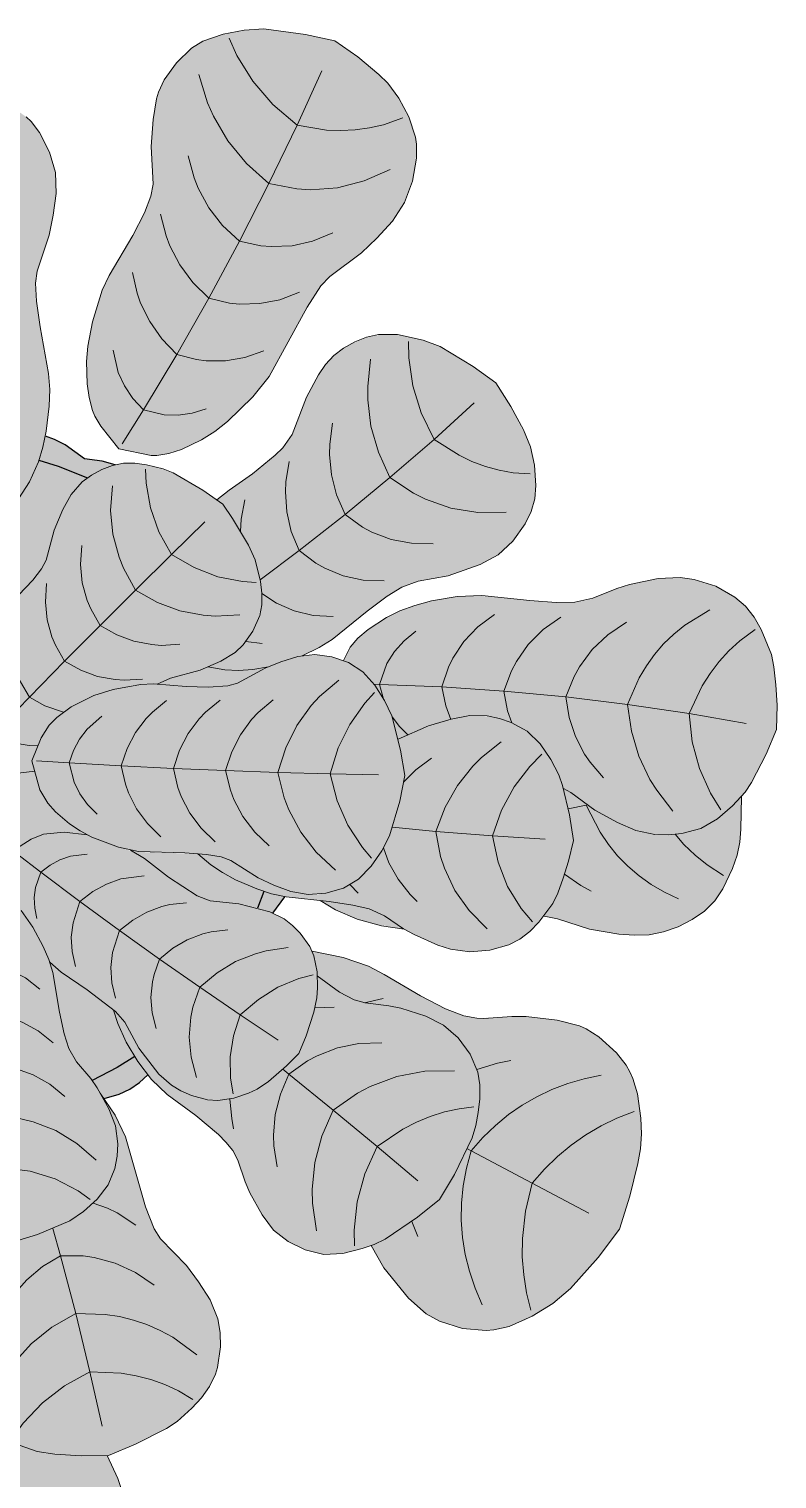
# Model space of a CAD drawing. Header units: millimetres. Extents: x -4 to 8794, y -6642 to 2653.
# Drawn here: x 2287 to 2706, y -1436 to -623 of the extents above; entities that cross this region are included whole.
import ezdxf

# ---------------------------------------------------------------- set-up
doc = ezdxf.new("R2010")
doc.units = ezdxf.units.MM
for name, color, linetype, lineweight, true_color in [('VEG-HOJAS', 117, 'Continuous', 18, 0x2e5e38), ('VEG-MACETA', 25, 'Continuous', 25, 0x745440), ('VEG-NERVIOS', 115, 'Continuous', 9, 0x528c5c)]:
    doc.layers.add(name, color=color, linetype=linetype, lineweight=lineweight, true_color=true_color)
doc.layers.add('VEG-RELLENO', color=253, linetype='Continuous', true_color=0x96c896)

# ---------------------------------------------------------------- blocks, each defined once
blk = doc.blocks.new('VEG_Ficus_lyrata_PLANTA')
at = {"layer": 'VEG-RELLENO', "true_color": 0x4a8051}
h = blk.add_hatch(color=105, dxfattribs=at)
h.dxf.hatch_style = 1
h.paths.add_polyline_path([(215.1, 414.5), (228, 405.5), (239.7, 395.7), (244.7, 390.9), (249, 385.5), (252.9, 379.1), (258, 368.3), (260.3, 360.6), (260.8, 356.7), (260.3, 344.4), (257.3, 331.8), (252.3, 320.4), (244.6, 310.2), (232.9, 298.3), (227, 293.3), (214.9, 284.8), (207.3, 277.2), (199.5, 265.3), (178.2, 226.3), (169.1, 214.9), (154.9, 201.1), (147.7, 195.5), (140.3, 190.8), (129.1, 185.5), (121.9, 183.2), (115.2, 182.1), (112, 182.1), (93.9, 185.7), (83.8, 198.5), (80.4, 204.1), (79.1, 207.3), (77.2, 214.5), (76.1, 222.3), (75.8, 234.8), (76.5, 243.4), (79.1, 257), (84.6, 274.8), (88.5, 282.9), (101.8, 305.4), (108.3, 318.2), (111.8, 327.5), (113.1, 334.1), (112, 355.3), (113.2, 370.5), (115.1, 382.1), (116.2, 385.8), (119.4, 392.6), (126.2, 402.2), (134.7, 410.4), (137.8, 412.5), (144.7, 415.9), (156.4, 419.2), (167.9, 421), (178.9, 420.9), (201.2, 417.6)])
at = {"layer": 'VEG-RELLENO', "true_color": 0x599561}
h = blk.add_hatch(color=103, dxfattribs=at)
h.dxf.hatch_style = 1
h.paths.add_polyline_path([(-27.4, 388.7), (-11.2, 388.8), (11.3, 386.7), (21.6, 383.5), (32.3, 378.6), (42, 371.9), (44.7, 369.3), (49.4, 363.1), (55, 352.2), (58.3, 340.7), (58.7, 328.9), (57.1, 316.9), (54.9, 305.6), (48, 285.4), (47.2, 278.6), (47.7, 268.6), (49.7, 254.2), (55, 223.6), (54.9, 209.8), (52.3, 191.1), (50.1, 182.5), (47.3, 174.7), (43.8, 167.3), (39.7, 160.6), (32.9, 152.7), (27.7, 149), (20.4, 145.3), (22.6, 156.1), (23.5, 170.3), (23.3, 177.5), (20.9, 187.7), (18, 194.3), (14.1, 200.6), (7.2, 208.5), (1.6, 212.4), (-4.8, 215.6), (-14.8, 218.9), (-21.1, 220.3), (-27.4, 220.9), (-44.5, 220.3), (-53.9, 219.3), (-55.4, 233.1), (-58.1, 247.7), (-61.6, 260.4), (-64.7, 266.3), (-78.4, 282.4), (-84.5, 291.8), (-90.3, 302.1), (-93.2, 309.3), (-94.1, 312.9), (-94.9, 324.4), (-93.4, 336.2), (-91, 343.4), (-89.3, 346.8), (-82.2, 356.5), (-70.7, 367.4), (-61.4, 373.6), (-40.8, 383.5)])
at = {"layer": 'VEG-RELLENO', "true_color": 0x56935e}
h = blk.add_hatch(color=103, dxfattribs=at)
h.dxf.hatch_style = 1
h.paths.add_polyline_path([(305.3, 222.7), (313.7, 209.6), (323.6, 190.2), (326.3, 180.2), (327.8, 169), (327.2, 157.7), (325.2, 150.7), (319.8, 140.4), (312.3, 131.3), (306.7, 126.4), (303.4, 124.4), (292.8, 119.4), (278.7, 114.5), (261.8, 111.5), (252.6, 108.2), (244.4, 103.1), (233.2, 94.8), (213.5, 78.9), (206.2, 74.3), (196.7, 69.8), (187.9, 67.4), (177.8, 63.6), (169, 62.1), (157.2, 61.6), (149.8, 62.2), (143.9, 63.5), (156.7, 69.8), (163.6, 75.8), (167.4, 80.9), (170.6, 86.5), (172.9, 92.4), (174.1, 98.4), (174.2, 104.8), (173.4, 111.4), (171.3, 120.7), (169.3, 126.3), (157.7, 146.8), (152.2, 154.7), (148.9, 157.1), (171.6, 174), (181.6, 182.3), (187.9, 188.7), (192.5, 196.6), (197.8, 211.8), (202.4, 220.9), (207.8, 230.2), (214.5, 238.1), (223, 244), (232.9, 248.4), (243, 250.2), (253.9, 249.3), (267.9, 245.7), (277.2, 241.6), (294.8, 230.5)])
at = {"layer": 'VEG-RELLENO', "true_color": 0xf2ead8}
h = blk.add_hatch(color=7, dxfattribs=at)
h.dxf.hatch_style = 1
h.paths.add_polyline_path([(52.7, 192.9), (63.8, 188), (74.6, 180.2), (84.6, 178.8), (91.8, 176.9), (84.4, 174.2), (76.4, 169.5), (59.8, 176.1), (49.1, 179.4)])
h.paths.add_polyline_path([(-151.1, 127.2), (-143.6, 125.9), (-137.2, 125.5), (-141.7, 120.3), (-151.8, 125.8)])
h.paths.add_polyline_path([(-160.1, -114.7), (-169.5, -105.4), (-174.7, -97.1), (-178.1, -87.8), (-179.9, -76.9), (-169.6, -76.2), (-161.1, -93), (-151.7, -107.5)])
h.paths.add_polyline_path([(110.2, -165.2), (102.8, -171.5), (97.1, -174.7), (91, -177.2), (85.7, -178.5), (78.9, -168.4), (93, -161.1), (102.8, -155)])
h.paths.add_polyline_path([(187, -65.4), (180.3, -74.5), (171.6, -71.7), (175.2, -62.4)])
at = {"layer": 'VEG-RELLENO', "true_color": 0x7a5e4a}
h = blk.add_hatch(color=35, dxfattribs=at)
h.dxf.hatch_style = 1
h.paths.add_polyline_path([(175.2, -62.4), (171.6, -71.7), (161.3, -69.3), (147.7, -68.1), (140.2, -66), (131.3, -60.9), (121.7, -54.3), (108.3, -43.9), (100.5, -39.2), (108.8, -40.4), (138.2, -41.3), (145.5, -47.5), (155.5, -53.9), (163.3, -57.7)])
h.paths.add_polyline_path([(93, -161.1), (78.9, -168.4), (68.5, -155.6), (65.8, -150.4), (63.3, -142.2), (59.9, -126.7), (57.5, -111.7), (55.1, -102), (61.6, -107.7), (76.2, -117.6), (91, -128.9), (93.3, -136.4), (96.2, -143.5), (102.8, -155)])
h.paths.add_polyline_path([(-151.7, -107.5), (-161.1, -93), (-169.6, -76.2), (-154, -72.7), (-141.6, -68.4), (-130.9, -62.8), (-121.3, -55.9), (-113.5, -48.2), (-109.8, -42.6), (-102.7, -24.2), (-103.2, -22.6), (-89.3, -21.6), (-77.7, -19.2), (-70.6, -16.8), (-63.8, -13.8), (-54.8, -8.2), (-48, -1.5), (-38.4, 14.5), (-38.8, 20.3), (-30.9, 13.2), (-25.4, 9.5), (-20, 6.8), (-14.6, 5.4), (-0.8, 3.8), (11.2, 11.3), (21.9, 6), (27, 4.3), (35.7, 3.7), (46.7, 5), (49.5, -5.4), (54, -12.9), (58.4, -17.8), (63.5, -22.4), (69.2, -26.5), (76.2, -30.6), (63.2, -29.2), (51.7, -30.2), (44.7, -33), (34.5, -39.7), (31.2, -50.6), (30.5, -55.2), (30.9, -60.3), (32.1, -65.7), (23.8, -59.2), (15.7, -55.1), (10.3, -53.9), (-2.4, -53), (-3.3, -44), (-5.9, -34.4), (-8.9, -28.9), (-18, -16.5), (-31.9, -12.2), (-37.7, -11.3), (-44, -11.7), (-54.3, -14.3), (-64.9, -18.8), (-71.7, -22.7), (-82.2, -30.5), (-92, -39.5), (-100.1, -49.5), (-110.9, -67.5), (-120.4, -82.2), (-128.4, -91.9), (-133.5, -95.9), (-145.1, -102.6)])
h.paths.add_polyline_path([(-141.7, 120.3), (-137.2, 125.5), (-127.1, 125.9), (-119.9, 127.7), (-105.9, 134.7), (-99.3, 128.7), (-92.6, 123.9), (-88.2, 118.9), (-79.3, 110.3), (-75.7, 105.6), (-73, 100.4), (-70.2, 92.2), (-66.6, 79.5), (-63.5, 65.2), (-71.3, 70.6), (-82.1, 76.5), (-89.3, 79.4), (-98.9, 81.8), (-108.2, 93.8), (-118.3, 104), (-129, 112.8)])
h.paths.add_polyline_path([(59.8, 176.1), (76.4, 169.5), (69.1, 162.8), (63.9, 154.6), (57.6, 140.1), (54, 126.1), (50.6, 118.5), (45.6, 112.2), (37.6, 103.7), (26.1, 92.8), (22.1, 106.5), (18, 125.1), (17.9, 134.2), (20.4, 145.3), (30.4, 150.7), (35.3, 155), (39.7, 160.6), (43.8, 167.3), (49.1, 179.4)])
h.paths.add_polyline_path([(175.1, 62.4), (160.5, 54.4), (152.3, 52.5), (131.6, 52.5), (115.4, 53.9), (122.9, 57.2), (136.8, 60.6), (143.9, 63.5), (149.8, 62.2), (157.2, 61.6), (165, 61.7), (174.9, 63)])
at = {"layer": 'VEG-RELLENO', "true_color": 0x659d6c}
h = blk.add_hatch(color=103, dxfattribs=at)
h.dxf.hatch_style = 1
h.paths.add_polyline_path([(152.2, 154.7), (159.9, 143.2), (169.3, 126.3), (172.1, 117.7), (173.9, 108.1), (174.1, 98.4), (171.9, 89.4), (167.4, 80.9), (161.5, 73.6), (154, 68.2), (136.8, 60.6), (122.9, 57.2), (115.4, 53.9), (109.6, 54), (102.3, 53.3), (87, 49.9), (76.5, 46.1), (67.2, 41.1), (56.8, 33.1), (51.5, 26.3), (45.1, 10.9), (46.7, 5), (35.7, 3.7), (27, 4.3), (21.9, 6), (11.2, 11.3), (17.4, 17.2), (22.5, 25.6), (26.5, 35.6), (29.2, 46.6), (30.4, 59), (30.3, 71.8), (29.4, 79.8), (26.1, 92.8), (37.6, 103.7), (45.6, 112.2), (50.6, 118.5), (53.1, 123.4), (57.6, 140.1), (61.1, 148.7), (65.5, 157.5), (71.1, 165), (78.6, 171), (87.4, 175.5), (96.5, 177.7), (106.2, 177.3), (118.8, 174.5), (127.1, 171), (142.8, 161.5)])
at = {"layer": 'VEG-RELLENO', "true_color": 0x4e8856}
h = blk.add_hatch(color=105, dxfattribs=at)
h.dxf.hatch_style = 1
h.paths.add_polyline_path([(462.9, 28.5), (457.1, 14.6), (447.1, -4.1), (440.7, -11.8), (432.7, -19.4), (423.5, -25.6), (413.4, -29.2), (402.1, -30.6), (391, -30), (380.5, -26.9), (370.3, -21.9), (360.9, -16.8), (347.4, -7), (343.3, -4.7), (339.4, 5.9), (334.3, 14.6), (330.2, 20.3), (322.9, 27.4), (317.2, 30.8), (310.7, 33.5), (304, 35.4), (297.3, 36.4), (287.2, 35.7), (267.6, 30.4), (250.5, 23), (247.9, 33.2), (245.8, 39), (241.3, 47.5), (237.5, 53.2), (233.2, 58.4), (228.4, 62.7), (219.9, 67.1), (221.9, 71.7), (225.6, 77.1), (230.7, 82.1), (236.9, 86.9), (244, 91.2), (251.6, 94.9), (260, 97.9), (269.3, 100.5), (283.6, 103), (292.8, 103.7), (335.8, 99.9), (349.6, 99.8), (356.5, 101), (376.8, 108.8), (388.2, 111.5), (400.6, 113.5), (412.8, 113.3), (424.8, 110.3), (436.2, 104.9), (442.6, 100.3), (445.4, 97.6), (452.4, 87.9), (458.9, 73.9), (461.4, 63.6), (463.1, 42)])
at = {"layer": 'VEG-RELLENO', "true_color": 0x6ba172}
h = blk.add_hatch(color=113, dxfattribs=at)
h.dxf.hatch_style = 1
h.paths.add_polyline_path([(254.3, 2.6), (251.5, -11.7), (245.8, -31.2), (241.4, -39.7), (235.5, -48.2), (228.4, -55.6), (219.9, -60.5), (210, -63.4), (200.1, -64.2), (190.4, -62.4), (180.8, -58.8), (172, -54.7), (156.7, -45), (151.3, -43), (143, -41.7), (130.9, -40.8), (105, -40), (93.8, -37.5), (78.8, -31.9), (72.2, -28.4), (66.3, -24.5), (58.4, -17.8), (54, -12.9), (49.5, -5.4), (45.1, 10.9), (50.3, 23.8), (54.8, 30.9), (59.2, 35.2), (67.2, 41.1), (79.8, 47.4), (90.8, 50.9), (106, 53.7), (113.4, 54), (131.6, 52.5), (144, 52.2), (155, 52.9), (160.5, 54.4), (176, 62.8), (184.8, 66.3), (194.3, 69.3), (203.8, 70.5), (213.4, 69.2), (222.8, 65.9), (230.8, 60.7), (237.5, 53.2), (244.5, 41.8), (247.9, 33.2), (252.4, 14.6)])
at = {"layer": 'VEG-RELLENO', "true_color": 0x528e5a}
h = blk.add_hatch(color=93, dxfattribs=at)
h.dxf.hatch_style = 1
h.paths.add_polyline_path([(348.9, -33.8), (345.5, -47.5), (340.1, -63.4), (335.7, -71.7), (329.5, -79.7), (321.8, -87.2), (315.9, -90.9), (305.7, -94.6), (294.5, -96.2), (283.6, -95.6), (272.9, -92.5), (256.5, -85.1), (242.9, -76), (234.3, -72.1), (225.2, -70.1), (211.9, -68.1), (187.7, -65.5), (175.5, -62.5), (163.3, -57.7), (155.5, -53.9), (145.5, -47.5), (138.2, -41.3), (148.6, -42.4), (154, -43.9), (159.3, -46.4), (169.4, -53.1), (174.8, -56.1), (187.1, -61.4), (193.6, -63.3), (200.1, -64.2), (206.7, -63.9), (216.7, -61.7), (222.9, -59.1), (228.4, -55.6), (235.5, -48.2), (243.1, -36.9), (246.9, -28.2), (251.5, -11.7), (254.3, 2.6), (250.5, 23), (270.6, 31.4), (283.8, 35), (294, 36.4), (304, 35.4), (310.7, 33.5), (317.2, 30.8), (325.5, 25.3), (332.3, 17.5), (339.4, 5.9), (342.8, -2.9), (347.2, -21.7)])
at = {"layer": 'VEG-RELLENO', "true_color": 0x4a8051}
h = blk.add_hatch(color=105, dxfattribs=at)
h.dxf.hatch_style = 1
h.paths.add_polyline_path([(443.1, -9.3), (442.9, -27.5), (442.2, -34.8), (440.7, -42.1), (436.6, -53.4), (432.8, -60.9), (428.2, -67.7), (422.5, -73.4), (415.5, -78.2), (407.7, -82.2), (399.5, -85.1), (391.4, -86.8), (382.9, -87), (374.3, -86.3), (358, -83.6), (340, -77.7), (332.4, -76.2), (337.4, -69.1), (340.1, -63.4), (345.5, -47.5), (348.9, -33.8), (347.2, -21.7), (343.3, -4.7), (347.4, -7), (360.9, -16.8), (373.7, -23.7), (384, -28.2), (394.6, -30.4), (402.1, -30.6), (409.7, -29.9), (420.3, -27.1), (429.7, -21.7), (435.5, -16.9)])
h.paths.add_polyline_path([(253.9, -83.5), (236.5, -80.5), (227.6, -78), (215.5, -72.8), (206.8, -67.5), (228.3, -70.6), (237.3, -73.1), (242.9, -76)])
at = {"layer": 'VEG-RELLENO', "true_color": 0x5f9967}
h = blk.add_hatch(color=103, dxfattribs=at)
h.dxf.hatch_style = 1
h.paths.add_polyline_path([(194.8, -153.2), (186.6, -161.5), (173.8, -171.9), (166.7, -175.5), (158.4, -178.3), (149.5, -179.6), (140.7, -178.6), (131.6, -175.6), (123.4, -171), (116.4, -164.9), (110.4, -157.5), (105.2, -150.2), (97.3, -135.7), (93.9, -131.6), (87.9, -126.4), (78.8, -119.5), (61.6, -107.7), (55.1, -102), (51.5, -93.2), (45.7, -82.5), (39.1, -73.1), (32.1, -65.7), (30.9, -60.3), (30.5, -55.2), (31.2, -50.6), (34.5, -39.7), (44.7, -33), (51.7, -30.2), (63.2, -29.2), (76.2, -30.6), (86.2, -35), (102.4, -40.2), (108.3, -43.9), (121.7, -54.3), (131.3, -60.9), (140.2, -66), (147.7, -68.1), (161.3, -69.3), (169.8, -71.3), (178.6, -73.8), (186.6, -77.7), (193.5, -83.5), (199.4, -90.7), (203.3, -98.5), (205.1, -107.4), (205.3, -119.3), (204, -127.4), (198.9, -143.4)])
at = {"layer": 'VEG-RELLENO', "true_color": 0x649c6b}
h = blk.add_hatch(color=103, dxfattribs=at)
h.dxf.hatch_style = 1
h.paths.add_polyline_path([(34.8, -258.9), (21.1, -257.9), (2.2, -254.9), (-6.3, -251.9), (-15, -247.4), (-22.9, -241.7), (-28.7, -234.4), (-32.9, -225.6), (-35.2, -216.5), (-35.3, -207.1), (-33.6, -197.6), (-31.5, -188.6), (-26.3, -175.1), (-24.9, -166.9), (-25.4, -158.8), (-27.3, -147.3), (-31.5, -129.1), (-26.5, -120.6), (-15.4, -104.7), (-10.1, -94), (-6.1, -82.2), (-4.1, -74.1), (-2.4, -62.5), (-2.4, -53), (13, -54.4), (21.1, -57.5), (26.5, -61), (34.3, -67.8), (39.1, -73.1), (43.6, -79.2), (51.5, -93.2), (55.8, -104.1), (62.6, -139.3), (65.8, -150.4), (68.5, -155.6), (80, -169.8), (85, -178.2), (89.8, -187.5), (92.8, -197.2), (93.2, -207.4), (91.7, -217.8), (87.9, -226.9), (81.7, -235), (71.6, -243.8), (63.7, -248.5), (46.2, -255.5)])
at = {"layer": 'VEG-RELLENO', "true_color": 0x4c8453}
h = blk.add_hatch(color=105, dxfattribs=at)
h.dxf.hatch_style = 1
h.paths.add_polyline_path([(374.8, -251.8), (362.8, -267.6), (350.1, -282), (344.1, -288.1), (337.4, -293.4), (329.9, -298.3), (321.6, -302.8), (312.9, -306.3), (304.3, -308.3), (300, -308.6), (286.6, -307.4), (277.9, -304.9), (269.9, -301.4), (266.3, -299.2), (259.5, -293.6), (253.3, -287), (244.9, -276.8), (240.3, -269.9), (235.4, -260.9), (240.3, -259), (246.3, -255.7), (263.5, -243.6), (273.8, -235.1), (278.5, -227.4), (289.3, -207), (293.2, -197.1), (295.5, -186.4), (296.4, -178.7), (296.4, -170.9), (295.2, -163.7), (292.6, -156.9), (288.8, -150.4), (281.7, -141.8), (276.1, -137.3), (266.2, -132.4), (255.5, -128.9), (248.8, -127), (228.9, -124.2), (220.3, -120.5), (205.2, -109.7), (204.1, -101.3), (202.3, -95.8), (219.8, -99.4), (234, -104.3), (242.8, -108.9), (259.2, -118.9), (277.2, -128.2), (283.9, -131.1), (291, -133), (294.8, -133.5), (318.4, -132.4), (335.3, -133.9), (344, -135.3), (352.3, -137.7), (356, -139.5), (363.2, -144), (370, -149.7), (378.4, -159.8), (382.3, -167.3), (385.7, -180.4), (386.9, -194.1), (386.5, -206.7), (384.1, -219), (379, -238.9)])
at = {"layer": 'VEG-RELLENO', "true_color": 0x57945e}
h = blk.add_hatch(color=103, dxfattribs=at)
h.dxf.hatch_style = 1
h.paths.add_polyline_path([(273.8, -235.1), (261.5, -245.1), (246.3, -255.7), (237.2, -260.3), (226.8, -263.7), (215.8, -265.8), (208.8, -265.9), (198.5, -263.4), (188.8, -258.7), (180.6, -252.3), (174.3, -243.8), (166, -228.4), (160.6, -213.1), (156, -205.1), (149.8, -198.7), (139.8, -190.3), (117.9, -173.6), (112.3, -167.8), (107, -161.2), (100, -150.5), (96.2, -143.5), (93.3, -136.4), (91, -128.9), (97.3, -135.7), (106.8, -152.6), (114.3, -162.5), (118.6, -167.1), (123.4, -171), (131.6, -175.6), (140.7, -178.6), (146.6, -179.6), (152.5, -179.4), (158.4, -178.3), (164, -176.5), (171.5, -173.2), (177.9, -168.9), (186.6, -161.5), (194.8, -153.2), (199.5, -141.6), (204, -127.4), (205.3, -119.3), (205.2, -109.7), (217.6, -118.9), (225.9, -123.2), (232.1, -124.9), (245.4, -126.5), (252.1, -127.9), (266.2, -132.4), (276.1, -137.3), (284.2, -144.4), (288.8, -150.4), (292.6, -156.9), (295.2, -163.7), (296, -167.2), (296.4, -178.7), (294.1, -193.7), (290.8, -203.8), (280.9, -223.3)])
at = {"layer": 'VEG-RELLENO', "true_color": 0x55925d}
h = blk.add_hatch(color=103, dxfattribs=at)
h.dxf.hatch_style = 1
h.paths.add_polyline_path([(88.1, -378.6), (72.8, -378.8), (51.4, -377.2), (44.8, -375.6), (38.2, -373.3), (31.4, -370.3), (24.9, -366.6), (19.4, -362.1), (17, -359.6), (10.9, -350.4), (7.7, -343.7), (5.6, -336.8), (4.6, -326.2), (6.9, -304.7), (11.2, -288.8), (12, -282.5), (11.2, -273.2), (6.9, -255.9), (23.3, -258.2), (34.8, -258.9), (48.2, -254.7), (66.4, -247.1), (74.1, -241.8), (81.7, -235), (86.1, -229.7), (89.5, -224), (91.7, -217.8), (93.2, -207.4), (93.1, -200.5), (92.1, -193.9), (88.3, -184.3), (83.5, -175.5), (91.8, -187.9), (97.7, -199.9), (108.9, -239.3), (113.7, -251.6), (119.4, -259.8), (131.9, -272.2), (143.1, -287.9), (148.3, -298.5), (150.2, -305.8), (150.9, -313.7), (150.1, -325.7), (148.2, -333), (146.7, -336.5), (142.6, -343.1), (134.9, -352.2), (126.6, -359.7), (117.5, -365.3), (98.7, -374.4)])
at = {"layer": 'VEG-RELLENO', "true_color": 0x498050}
h = blk.add_hatch(color=105, dxfattribs=at)
h.dxf.hatch_style = 1
h.paths.add_polyline_path([(28.4, -478.5), (12, -476.3), (-7.1, -472.2), (-17.2, -468.5), (-27.3, -463), (-36.9, -456.1), (-42.1, -450.7), (-47.9, -441), (-51.6, -430), (-53.1, -419), (-51.7, -407.7), (-46.8, -389.6), (-38.9, -370.5), (-37.8, -364), (-38.1, -354.3), (-39.9, -340.3), (-45, -315.4), (-46, -306), (-39.5, -301.1), (-34.4, -295.6), (-28.3, -286.1), (-25.7, -279.5), (-24.4, -272.2), (-24, -264.7), (-24.5, -250.3), (-26.7, -239.1), (-25.9, -238.3), (-20.4, -243.7), (-12.1, -249), (-0.7, -254.1), (6.9, -255.9), (11.2, -273.2), (12, -282.5), (11.2, -288.8), (7.6, -301.4), (6.3, -308), (4.7, -322.5), (4.6, -329.8), (5.6, -336.8), (7.7, -343.7), (10.9, -350.4), (14.8, -356.7), (19.4, -362.1), (24.9, -366.6), (34.8, -371.8), (44.8, -375.6), (51.4, -377.2), (58, -378), (75.2, -378.9), (87.4, -378.6), (93.4, -391.5), (97.3, -403.6), (98.2, -415.9), (97.4, -424.5), (95.6, -432.8), (92.7, -440.4), (90.8, -443.8), (83.2, -453.2), (71.2, -463.1), (61.9, -468.2), (41.5, -475.3)])
at = {"layer": 'VEG-HOJAS'}
for points in [[(215.1, 414.5), (228, 405.5), (239.7, 395.7), (244.7, 390.9), (251, 382.4), (256.5, 372), (260.3, 360.6), (260.8, 356.7), (260.8, 348.7), (258.6, 335.9), (254.2, 324), (247.4, 313.5), (238.7, 304), (230, 295.7), (212.2, 282.5), (207.3, 277.2), (199.5, 265.3), (178.2, 226.3), (169.1, 214.9), (154.9, 201.1), (147.7, 195.5), (140.3, 190.8), (129.1, 185.5), (121.9, 183.2), (115.2, 182.1), (112, 182.1), (93.9, 185.7), (83.8, 198.5), (80.4, 204.1), (79.1, 207.3), (77.2, 214.5), (76.1, 222.3), (75.8, 234.8), (76.5, 243.4), (79.1, 257), (84.6, 274.8), (88.5, 282.9), (101.8, 305.4), (108.3, 318.2), (111.8, 327.5), (113.1, 334.1), (112, 355.3), (113.2, 370.5), (115.1, 382.1), (116.2, 385.8), (119.4, 392.6), (126.2, 402.2), (134.7, 410.4), (141.1, 414.4), (152.4, 418.3), (164.2, 420.5), (175.3, 421.2), (198.6, 418.1)], [(254.3, 2.6), (251.5, -11.7), (245.8, -31.2), (241.4, -39.7), (235.5, -48.2), (228.4, -55.6), (219.9, -60.5), (210, -63.4), (200.1, -64.2), (190.4, -62.4), (180.8, -58.8), (172, -54.7), (156.7, -45), (151.3, -43), (143, -41.7), (130.9, -40.8), (105, -40), (93.8, -37.5), (78.8, -31.9), (72.2, -28.4), (66.3, -24.5), (58.4, -17.8), (54, -12.9), (49.5, -5.4), (45.1, 10.9), (50.3, 23.8), (54.8, 30.9), (59.2, 35.2), (67.2, 41.1), (79.8, 47.4), (90.8, 50.9), (106, 53.7), (113.4, 54), (131.6, 52.5), (144, 52.2), (155, 52.9), (160.5, 54.4), (176, 62.8), (184.8, 66.3), (194.3, 69.3), (203.8, 70.5), (213.4, 69.2), (222.8, 65.9), (230.8, 60.7), (237.5, 53.2), (243, 44.6), (247, 36.1), (251.9, 16.8)]]:
    blk.add_lwpolyline(points, close=True, dxfattribs=at)
for points in [[(42, 371.9), (44.7, 369.3), (49.4, 363.1), (55, 352.2), (58.3, 340.7), (58.7, 328.9), (57.1, 316.9), (54.9, 305.6), (48, 285.4), (47.2, 278.6), (47.7, 268.6), (49.7, 254.2), (54.5, 228.1), (55.2, 219.1), (54.9, 209.8), (53.2, 195.6), (51.3, 186.7), (48.8, 178.5), (43.8, 167.3), (37.6, 157.7)], [(148.9, 157.1), (155.8, 162.7), (168.8, 171.7), (181.6, 182.3), (185.9, 186.4), (191.2, 193.8), (199.2, 214.8), (205.9, 227.2), (209.8, 233.1), (214.5, 238.1), (220, 242.2), (226.2, 245.7), (232.9, 248.4), (239.6, 249.9), (250.2, 249.9), (264.6, 246.7), (274.2, 243.1), (292.7, 231.9), (305.3, 222.7), (313.7, 209.6), (320.9, 196.4), (324.8, 187), (327, 176.6), (327.9, 165.2), (327.2, 157.7), (325.2, 150.7), (321.9, 143.7), (315, 134.1), (306.7, 126.4), (296.5, 120.9), (278.7, 114.5), (261.8, 111.5), (252.6, 108.2), (244.4, 103.1), (233.2, 94.8), (213.5, 78.9), (206.2, 74.3), (196.7, 69.8)], [(37.6, 103.7), (45.6, 112.2), (50.6, 118.5), (53.1, 123.4), (57.6, 140.1), (62.5, 151.7), (67.2, 160.2), (73.4, 167.2), (78.6, 171), (84.4, 174.2), (90.4, 176.5), (96.5, 177.7), (102.9, 177.7), (109.5, 176.8), (118.8, 174.5), (124.4, 172.4), (141, 162.7), (152.2, 154.7), (157.7, 146.8), (166.6, 131.7), (170.4, 123.5), (173.4, 111.4), (174.2, 104.8), (174.1, 98.4), (172.9, 92.4), (169.1, 83.6), (163.6, 75.8), (159.2, 71.6), (151.1, 66.7), (139.6, 61.6), (122.9, 57.2), (115.4, 53.9)], [(219.9, 67.1), (223.6, 74.5), (228, 79.6), (233.7, 84.5), (244, 91.2), (251.6, 94.9), (260, 97.9), (269.3, 100.5), (283.6, 103), (297.5, 103.5), (324.4, 100.7), (339.3, 99.7), (349.6, 99.8), (359.8, 102), (373.2, 107.5), (380.4, 109.7), (396.4, 113), (408.8, 113.7), (416.7, 112.6), (428.7, 108.7), (439.5, 102.7), (445.4, 97.6), (450.3, 91.4), (454.3, 84.4), (460, 70.5), (461.4, 63.6), (462.4, 53.4), (463.1, 42), (462.9, 28.5), (457.1, 14.6), (448.8, -1.3), (445.2, -6.8), (438.2, -14.4), (429.7, -21.7), (420.3, -27.1), (409.7, -29.9), (402.1, -30.6), (394.6, -30.4), (384, -28.2), (373.7, -23.7), (360.9, -16.8), (347.4, -7), (343.3, -4.7)], [(177.8, 63.6), (169, 62.1), (161.1, 61.5), (153.4, 61.8), (143.9, 63.5)], [(250.5, 23), (267.6, 30.4), (280.4, 34.2), (290.7, 36.2), (300.6, 36), (307.4, 34.6), (314, 32.3), (322.9, 27.4), (330.2, 20.3), (336.2, 11.6), (340.7, 3), (342.8, -2.9), (346.7, -19.5), (348.9, -33.8), (346.2, -45.4), (343.1, -54.9), (340.1, -63.4), (337.4, -69.1), (329.5, -79.7), (324.5, -84.9), (318.9, -89.2), (312.7, -92.4), (302, -95.3), (290.8, -96.2), (280, -94.8), (272.9, -92.5), (259.5, -86.6), (253.6, -83.3), (242.9, -76), (234.3, -72.1), (225.2, -70.1), (211.9, -68.1), (187.7, -65.5), (179.5, -63.7), (171.4, -61), (159.3, -55.8), (152, -51.8), (145.5, -47.5), (138.2, -41.3)], [(46.7, 5), (35.7, 3.7), (27, 4.3), (21.9, 6), (11.2, 11.3)], [(443.1, -9.3), (442.9, -27.5), (442.2, -34.8), (440.7, -42.1), (438.1, -49.5), (432.8, -60.9), (428.2, -67.7), (422.5, -73.4), (415.5, -78.2), (407.7, -82.2), (399.5, -85.1), (391.4, -86.8), (382.9, -87), (374.3, -86.3), (358, -83.6), (340, -77.7), (332.4, -76.2)], [(32.1, -65.7), (30.9, -60.3), (30.5, -55.2), (31.2, -50.6), (34.5, -39.7), (44.7, -33), (51.7, -30.2), (63.2, -29.2), (76.2, -30.6)], [(100.5, -39.2), (108.3, -43.9), (121.7, -54.3), (137.9, -64.9), (145.2, -67.7), (161.3, -69.3), (178.6, -73.8), (186.6, -77.7), (191.3, -81.4), (195.7, -85.8), (201, -93.2), (203.3, -98.5), (205.1, -107.4), (205.4, -116.4), (205, -122), (203.3, -130), (198.9, -143.4), (194.8, -153.2), (187.9, -160.2), (177.9, -168.9), (171.5, -173.2), (166.7, -175.5), (158.4, -178.3), (149.5, -179.6), (143.7, -179.2), (134.6, -176.8), (128.7, -174.2), (123.4, -171), (116.4, -164.9), (105.2, -150.2), (97.3, -135.7), (92, -129.8), (76.2, -117.6), (61.6, -107.7), (55.1, -102)], [(39.1, -73.1), (45.7, -82.5), (51.5, -93.2), (54.6, -100.5), (56.8, -107.9), (60.6, -130.1), (63.3, -142.2), (65.8, -150.4), (70.2, -158), (78.1, -167.3), (81.7, -172.5), (88.3, -184.3), (92.1, -193.9), (93.3, -203.9), (92.9, -210.9), (91.7, -217.8), (87.9, -226.9), (81.7, -235), (74.1, -241.8), (66.4, -247.1), (48.2, -254.7), (34.8, -258.9)], [(253.9, -83.5), (241.3, -81.6), (227.6, -78), (215.5, -72.8), (206.8, -67.5)], [(202.3, -95.8), (219.8, -99.4), (234, -104.3), (242.8, -108.9), (263.1, -121), (277.2, -128.2), (287.4, -132.2), (294.8, -133.5), (298.6, -133.6), (314.4, -132.5), (322.4, -132.6), (339.7, -134.5), (352.3, -137.7), (356, -139.5), (363.2, -144), (373.1, -152.9), (378.4, -159.8), (380.5, -163.5), (382.3, -167.3), (384.8, -175.9), (386.7, -189.6), (387, -198.4), (386.5, -206.7), (385, -215), (380.6, -233.2), (374.8, -251.8), (362.8, -267.6), (347.2, -285.1), (337.4, -293.4), (325.8, -300.6), (312.9, -306.3), (304.3, -308.3), (300, -308.6), (286.6, -307.4), (273.8, -303.3), (266.3, -299.2), (256.3, -290.4), (242.5, -273.4), (235.4, -260.9)], [(205.2, -109.7), (217.6, -118.9), (225.9, -123.2), (232.1, -124.9), (245.4, -126.5), (252.1, -127.9), (266.2, -132.4), (276.1, -137.3), (284.2, -144.4), (290.9, -153.6), (295.2, -163.7), (296.4, -170.9), (296.4, -178.7), (295.5, -186.4), (294.1, -193.7), (292.1, -200.5), (282.2, -221.1), (273.8, -235.1), (261.5, -245.1), (243.3, -257.4), (237.2, -260.3), (230.4, -262.7), (219.5, -265.4), (208.8, -265.9), (198.5, -263.4), (188.8, -258.7), (180.6, -252.3), (174.3, -243.8), (167.4, -231.4), (164.8, -225.3), (160.6, -213.1), (157.8, -207.6), (154, -202.9), (149.8, -198.7), (137, -188), (121, -176.3), (112.3, -167.8), (104.5, -157.7), (98, -147), (93.3, -136.4), (91, -128.9)], [(83.5, -175.5), (91.8, -187.9), (97.7, -199.9), (108.9, -239.3), (113.7, -251.6), (117.2, -257.2), (131.9, -272.2), (138.6, -281.3), (145.1, -291.4), (149.4, -302.1), (150.7, -309.7), (150.9, -317.7), (149.3, -329.4), (148.2, -333), (144.8, -339.9), (140.2, -346.3), (134.9, -352.2), (126.6, -359.7), (120.6, -363.6), (103.3, -372.4), (88.1, -378.6), (72.8, -378.8), (58, -378), (48.1, -376.5), (34.8, -371.8)], [(87.4, -378.6), (93.4, -391.5), (97.3, -403.6)]]:
    blk.add_lwpolyline(points, dxfattribs=at)
at = {"layer": 'VEG-MACETA'}
for points in [[(91.8, 176.9), (84.6, 178.8), (74.6, 180.2), (63.8, 188), (57.9, 191), (52.7, 192.9)], [(49.1, 179.4), (59.8, 176.1), (76.4, 169.5)], [(175.2, -62.4), (171.6, -71.7)], [(180.3, -74.5), (187, -65.4)], [(102.8, -155), (93, -161.1), (78.9, -168.4)], [(85.7, -178.5), (94.1, -176), (100, -173.2), (105.4, -169.5), (110.2, -165.2)]]:
    blk.add_lwpolyline(points, dxfattribs=at)
at = {"layer": 'VEG-NERVIOS'}
for points in [[(193.9, 367.2), (180.3, 378.8), (169, 391.9), (160.1, 406.3), (155.7, 416)], [(178.1, 334.5), (165.5, 345.8), (155.1, 358.4), (147, 372.4), (143.7, 379.8), (138.7, 395.6)], [(193.9, 367.2), (207.8, 397.8)], [(178.1, 334.5), (193.9, 367.2)], [(193.9, 367.2), (210.4, 364.5), (218.5, 364.2), (226.5, 364.6), (234.5, 365.7), (242.3, 367.5), (253.3, 371.4)], [(161.6, 302.2), (152.1, 311.1), (144.4, 321), (138.4, 331.9), (136.1, 337.7), (132.7, 350)], [(178.1, 334.5), (193.7, 331.6), (201.4, 331.1), (216.6, 332.2), (231.5, 336), (246.1, 342.5)], [(161.6, 302.2), (178.1, 334.5)], [(144.4, 270.2), (135.4, 279.1), (128.1, 289), (122.5, 299.7), (120.4, 305.3), (117.3, 317.4)], [(144.4, 270.2), (161.6, 302.2)], [(161.6, 302.2), (173.5, 299.7), (179.4, 299.2), (191.1, 299.7), (202.6, 302.2), (213.9, 306.9)], [(126.4, 238.7), (118, 247.5), (111.2, 257.1), (106.1, 267.5), (104.2, 273), (101.5, 284.6)], [(126.4, 238.7), (144.4, 270.2)], [(144.4, 270.2), (155.9, 267.5), (161.6, 266.9), (172.9, 267.2), (184.2, 269.4), (195.3, 273.6)], [(270.8, 191.1), (263.5, 206), (258.8, 221.2), (256.5, 236.8), (256.3, 246)], [(107.7, 207.6), (101.8, 214.1), (97.1, 221.1), (93.6, 228.6), (90.7, 241.1)], [(107.7, 207.6), (126.4, 238.7)], [(126.4, 238.7), (137.4, 235.9), (142.8, 235.2), (153.7, 235.1), (164.6, 237), (175.3, 240.8)], [(246, 169.7), (239.5, 184), (235.3, 198.5), (233.5, 213.3), (233.5, 220.8), (235, 236)], [(270.8, 191.1), (293.3, 211.5)], [(95.7, 188.6), (107.7, 207.6)], [(107.7, 207.6), (119.4, 204.8), (127.2, 204.6), (135, 205.7), (142.8, 208.2)], [(220.8, 148.9), (216, 160), (213.1, 171.2), (212, 182.6), (212.2, 188.4), (213.8, 200.1)], [(246, 169.7), (270.8, 191.1)], [(270.8, 191.1), (284.8, 182.2), (292, 178.7), (299.5, 175.9), (307.2, 173.8), (315.1, 172.4), (324.7, 171.7)], [(123.4, 126.5), (116.3, 139.3), (111.6, 152.7), (109.2, 166.5), (108.9, 174.4)], [(195, 128.7), (190.6, 139.5), (188.1, 150.5), (187.3, 161.6), (187.6, 167.2), (189.4, 178.6)], [(103.3, 106.6), (96.6, 118.8), (94, 125), (90.6, 137.9), (89.3, 151.3), (90.3, 165.1)], [(220.8, 148.9), (246, 169.7)], [(246, 169.7), (259.1, 160.9), (265.9, 157.5), (280.1, 152.5), (295.2, 150.1), (311.2, 150.3)], [(162.2, 139.4), (162.5, 146.3), (164.6, 157.1)], [(195, 128.7), (220.8, 148.9)], [(220.8, 148.9), (230.6, 141.9), (235.8, 139.1), (246.6, 135), (258.1, 132.8), (270.3, 132.6)], [(123.4, 126.5), (142.1, 144.8)], [(83.4, 86.7), (78.1, 96), (76.1, 100.8), (73.4, 110.7), (72.4, 120.9), (73.1, 131.6)], [(103.3, 106.6), (123.4, 126.5)], [(123.4, 126.5), (136.2, 119.2), (149.5, 114.1), (163.2, 111.4), (171, 110.8)], [(173.2, 112.3), (195, 128.7)], [(195, 128.7), (204.4, 121.7), (209.4, 118.8), (219.8, 114.6), (230.9, 112.2), (242.8, 111.7)], [(63.5, 66.7), (58.4, 75.7), (56.4, 80.3), (53.7, 89.9), (52.7, 99.9), (53.3, 110.2)], [(83.4, 86.7), (103.3, 106.6)], [(103.3, 106.6), (115.5, 99.7), (128.1, 95), (141.2, 92.5), (147.9, 92), (161.7, 92.7)], [(174.2, 104.6), (182.4, 99.3), (192.3, 95), (202.9, 92.4), (214.2, 91.7)], [(275.1, 52.3), (278.8, 63.3), (281.3, 68.4), (287.5, 77.7), (295.3, 85.9), (304.7, 92.9)], [(309.9, 49.9), (314.1, 61.3), (316.9, 66.5), (323.5, 76.1), (331.9, 84.4), (341.9, 91.4)], [(379.3, 42.5), (385.8, 57.4), (389.8, 64.1), (394.4, 70.5), (399.5, 76.4), (405.2, 81.9), (411.4, 86.9), (425.5, 95.5)], [(43.7, 46.5), (38.7, 55.2), (36.8, 59.6), (34.2, 68.8), (33.2, 78.4), (33.7, 88.3)], [(63.5, 66.7), (83.4, 86.7)], [(83.4, 86.7), (92.7, 81.4), (102.4, 77.9), (112.5, 76), (117.6, 75.6), (128.2, 76.2)], [(240.2, 53.7), (244.3, 65.4), (248.6, 72.2), (253.9, 78.2), (260.5, 83.5)], [(344.7, 46.7), (349.3, 58.2), (352.3, 63.5), (359.4, 73.2), (368.2, 81.5), (378.7, 88.5)], [(413.9, 37.4), (421.1, 52.9), (425.6, 59.9), (430.6, 66.5), (436.1, 72.6), (442.3, 78.2), (450.8, 84.4)], [(165.1, 77.7), (174.3, 76.7)], [(43.7, 46.5), (63.5, 66.7)], [(63.5, 66.7), (72.6, 61.6), (82, 58.2), (91.8, 56.4), (96.8, 56.1), (107.1, 56.7)], [(183.1, 4.3), (187.5, 18.1), (193.7, 30.6), (201.7, 41.8), (206.5, 46.9), (217.4, 56.1)], [(212.4, 3.5), (216.9, 18.1), (223.4, 31.3), (231.8, 43.1), (237.3, 49.1)], [(237.1, 53.8), (240.2, 53.7)], [(240.2, 53.7), (242.1, 46.2)], [(240.2, 53.7), (275.1, 52.3)], [(275.1, 52.3), (277.4, 41.7), (280.2, 34.1)], [(275.1, 52.3), (309.9, 49.9)], [(309.9, 49.9), (312, 38.8), (314.3, 32.2)], [(309.9, 49.9), (344.7, 46.7)], [(24, 26.3), (43.7, 46.5)], [(43.7, 46.5), (52.4, 41.7), (62.9, 38.2)], [(95.3, 8), (98.6, 17.8), (103.2, 26.7), (109.2, 34.6), (112.7, 38.2), (120.6, 44.6)], [(124.6, 6.6), (127.9, 16.8), (132.7, 26.1), (138.9, 34.4), (142.5, 38.1), (150.7, 44.9)], [(153.8, 5.4), (157.2, 15.9), (162.1, 25.5), (168.4, 34), (172, 37.9), (180.5, 45)], [(344.7, 46.7), (346.6, 35.2), (350.1, 24.5), (355.1, 14.6), (358.3, 10), (365.7, 1.3)], [(344.7, 46.7), (379.3, 42.5)], [(379.3, 42.5), (381.4, 27.5), (385.5, 13.4), (391.7, 0.4), (395.6, -5.7), (404.7, -17.3)], [(379.3, 42.5), (413.9, 37.4)], [(66, 9.7), (68.4, 16.7), (71.8, 23), (76.2, 28.6), (84.4, 35.8)], [(247.2, 35.5), (251.3, 30), (256.2, 25.2)], [(413.9, 37.4), (415.6, 21.5), (419.6, 6.6), (425.7, -7.3), (431.5, -16.6)], [(413.9, 37.4), (445.8, 31.8)], [(24, 26.3), (30.3, 22.9), (36.8, 20.6), (43.6, 19.4), (48.5, 19.3)], [(271.8, -28.8), (276.9, -15.2), (283.8, -3), (292.4, 7.8), (297.3, 12.7), (308.4, 21.5)], [(47.8, 10.8), (66, 9.7)], [(66, 9.7), (68.8, -1.2), (72.1, -7.7), (76.4, -13.6), (81.8, -19)], [(66, 9.7), (95.3, 8)], [(253.5, -1.2), (260.5, 5.8), (269.3, 12.4)], [(303.5, -31.3), (308.6, -16.8), (315.6, -3.8), (324.4, 7.7), (331.2, 14.5)], [(95.3, 8), (97.6, -2.3), (99.3, -7.1), (103.9, -16.1), (110, -24.3), (117.5, -31.7)], [(95.3, 8), (124.6, 6.6)], [(124.6, 6.6), (127, -4.1), (128.9, -9.1), (133.7, -18.5), (140.1, -27), (148, -34.6)], [(124.6, 6.6), (153.8, 5.4)], [(153.8, 5.4), (156.5, -5.6), (158.4, -10.8), (163.4, -20.4), (170.1, -29.1), (178.3, -36.9)], [(153.8, 5.4), (183.1, 4.3)], [(183.1, 4.3), (186.7, -10), (189.2, -16.7), (195.9, -29.1), (204.6, -40.4), (215.4, -50.4)], [(183.1, 4.3), (212.4, 3.5)], [(212.4, 3.5), (216.3, -11.6), (222.3, -25.3), (230.5, -37.8), (235.7, -43.8)], [(212.4, 3.5), (239.6, 2.9)], [(345.9, -16.1), (356.1, -14.1)], [(356.1, -14.1), (363.9, -29.2), (368.5, -36.1), (373.7, -42.4), (379.5, -48.3), (385.7, -53.6), (392.5, -58.5), (399.9, -62.8), (407.8, -66.6)], [(247.5, -26.4), (271.8, -28.8)], [(271.8, -28.8), (274.4, -42.8), (276.6, -49.4), (282.4, -61.8), (290.4, -73.1), (300.6, -83.3)], [(271.8, -28.8), (303.5, -31.3)], [(303.5, -31.3), (306.6, -46), (311.9, -59.6), (319.5, -71.9), (325.9, -79.5)], [(303.5, -31.3), (333, -33)], [(406, -30.3), (410.9, -36), (417.1, -42), (423.9, -47.5), (433, -53.5)], [(242.4, -38), (245.4, -46.4), (250.5, -55.6), (257.3, -64.1), (261.3, -68)], [(36.5, -41.2), (50.1, -51.6)], [(50.1, -51.6), (55.3, -47.7), (60.8, -44.7), (66.7, -42.7), (76.2, -41.5)], [(50.1, -51.6), (47.2, -60.1), (46.4, -65.8), (46.7, -71.7), (47.9, -77.6)], [(50.1, -51.6), (72.1, -68.1)], [(72.1, -68.1), (79.3, -62.5), (86.9, -58.3), (95.1, -55.4), (108.2, -53.6)], [(343.8, -52.8), (353, -59.1), (358.9, -62.2)], [(223.7, -58.7), (228.2, -63.3)], [(72.1, -68.1), (68.2, -80), (67.2, -88), (67.7, -96.1), (69.5, -104.4)], [(72.1, -68.1), (94.3, -84.3)], [(94.3, -84.3), (101.7, -78.5), (109.6, -74), (118.1, -70.9), (122.5, -69.8), (131.8, -68.8)], [(94.3, -84.3), (90.3, -96.7), (89.5, -105.1), (90, -113.6), (92.1, -122.2)], [(94.3, -84.3), (116.7, -100.3)], [(116.7, -100.3), (124.2, -94.2), (132.3, -89.5), (141, -86.2), (145.6, -85.1), (155.1, -83.9)], [(139.3, -116.1), (149, -108), (159.4, -101.7), (170.6, -97.3), (176.5, -95.7), (188.8, -93.9)], [(8.3, -101.8), (18.5, -102.4), (23.4, -103.3), (32.7, -106.3), (41.5, -110.9), (49.6, -117.1)], [(116.7, -100.3), (113.7, -108.9), (112.7, -113.1), (111.9, -121.8), (112.6, -130.5), (114.8, -139.3)], [(116.7, -100.3), (139.3, -116.1)], [(162, -131.5), (172.2, -122.9), (183.1, -116.1), (194.9, -111.3), (202.9, -109.2)], [(139.3, -116.1), (135.5, -127.2), (134.3, -132.8), (133.4, -144.1), (134.5, -155.4), (137.5, -166.8)], [(139.3, -116.1), (162, -131.5)], [(203.9, -127.6), (214.6, -127.2)], [(231.7, -124.8), (242.2, -122.5)], [(14.4, -130.6), (25, -131.4), (30, -132.4), (39.7, -135.7), (48.7, -140.6), (57.1, -147.3)], [(162, -131.5), (158.2, -143.3), (156.3, -155.2), (156.6, -167.1), (158.1, -175.9)], [(162, -131.5), (183.3, -145.7)], [(189.3, -164.8), (199.7, -157.4), (205.2, -154.5), (216.6, -150.1), (228.6, -147.6), (241.4, -147.2)], [(19.9, -159.4), (30.8, -160.4), (36, -161.6), (45.9, -165.2), (55.1, -170.4), (63.6, -177.4)], [(185.9, -162.1), (189.3, -164.8)], [(294.7, -162.3), (306.3, -158.6), (313.7, -157.2)], [(189.3, -164.8), (184.5, -176), (181.6, -187.5), (180.6, -199.1), (180.9, -205), (182.7, -216.9)], [(189.3, -164.8), (214.2, -185)], [(214.2, -185), (227.8, -175.6), (234.9, -171.8), (249.8, -166.2), (265.6, -163.2), (282.2, -162.9)], [(291.5, -207.8), (298.1, -200.3), (305.1, -193.6), (312.4, -187.5), (320.2, -182.2), (328.3, -177.5), (336.8, -173.4), (345.7, -170.1), (354.9, -167.4), (364.5, -165.4)], [(156.2, -178.8), (157.2, -189.7), (158.3, -195.5)], [(214.2, -185), (207.8, -199.6), (203.9, -214.4), (202.4, -229.5), (202.6, -237.2), (204.8, -252.7)], [(214.2, -185), (238.9, -205.5)], [(238.9, -205.5), (253.3, -195.7), (260.9, -191.8), (268.6, -188.5), (276.6, -186), (284.9, -184.2), (293.1, -183.1)], [(325.7, -226), (332.6, -218.1), (340, -211), (347.7, -204.6), (355.9, -198.8), (364.4, -193.8), (373.3, -189.5), (383, -185.8)], [(24.9, -188.3), (39, -189.9), (45.8, -191.6), (58.5, -196.5), (70.4, -203.7), (81.2, -213.1)], [(238.9, -205.5), (231.9, -220.8), (227.6, -236.4), (225.9, -252.3), (226.1, -261.1)], [(238.9, -205.5), (261.6, -224.7)], [(291.5, -207.8), (288.9, -217.6), (287.1, -227.4), (286.2, -237.1), (286, -246.8), (286.7, -256.4), (288.2, -265.9), (290.6, -275.4), (293.7, -284.8), (297.7, -294.2)], [(289.5, -206.7), (291.5, -207.8)], [(291.5, -207.8), (325.7, -226)], [(29.4, -217.3), (44.2, -219.3), (58.1, -223.6), (71, -230.2), (77.8, -235.1)], [(325.7, -226), (322.1, -241.6), (320.3, -257), (320.2, -267.2), (321, -277.3), (322.6, -287.4), (325.1, -297.1)], [(325.7, -226), (357.6, -242.8)], [(79.5, -237.1), (87.6, -240), (93, -242.7), (103.4, -249.5)], [(56.9, -251.3), (61.2, -266.7)], [(258.3, -247.4), (261.7, -255.8)], [(61.2, -266.7), (51, -272.7), (42.2, -280.1), (34.8, -288.6), (31.5, -293.3), (26.1, -303.6)], [(61.2, -266.7), (73.9, -266.8), (80.1, -267.6), (91.9, -270.8), (103.2, -276), (113.7, -283.2)], [(61.2, -266.7), (69.7, -299.1)], [(69.7, -299.1), (56.3, -306.8), (44.7, -316.1), (34.8, -327), (30.5, -333), (23.2, -346.2)], [(69.7, -299.1), (86.3, -299.6), (94.3, -300.8), (102.1, -302.7), (109.6, -305.2), (117, -308.5), (124.1, -312.4), (137.7, -322.2)], [(69.7, -299.1), (77.7, -331.8)], [(77.7, -331.8), (63.4, -339.6), (51, -349.2), (40.3, -360.5), (34.5, -368.6)], [(77.7, -331.8), (84.6, -362.2)], [(77.7, -331.8), (95.2, -332.5), (103.6, -334), (111.8, -336.1), (119.7, -338.9), (127.4, -342.5), (135.5, -347.2)]]:
    blk.add_lwpolyline(points, dxfattribs=at)

msp = doc.modelspace()

# ---------------------------------------------------------------- block references
msp.add_blockref('VEG_Ficus_lyrata_PLANTA', (2243.15, -1044.21))

doc.saveas('drawing.dxf')
